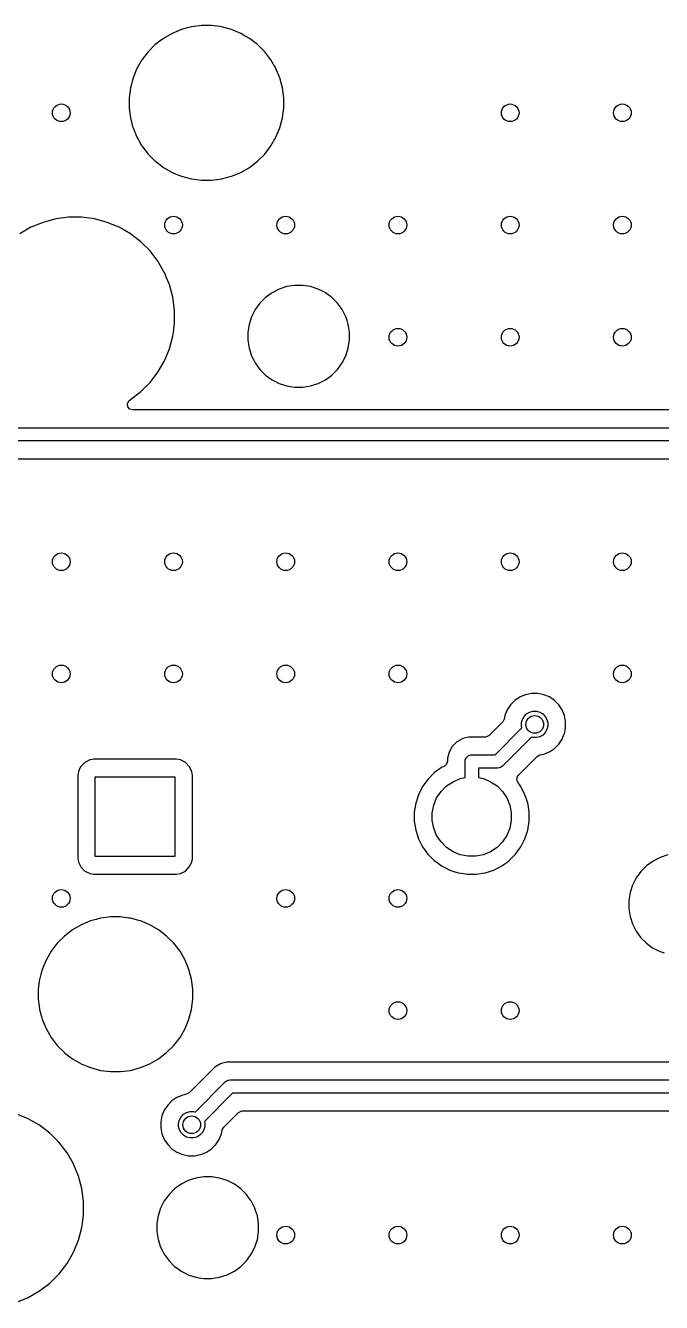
# Model space of a CAD drawing. Extents: x 2.6 to 14.2, y -9.4 to -3.8.
# Drawn here: x 4.551 to 5.118, y -6.991 to -5.853 of the extents above; entities that cross this region are included whole.
import ezdxf

# ---------------------------------------------------------------- set-up
doc = ezdxf.new("R2010")
doc.units = 0
doc.header["$MEASUREMENT"] = 0
doc.layers.add('BLACK', color=7, linetype='CONTINUOUS')

msp = doc.modelspace()

# ---------------------------------------------------------------- linework, layer by layer
at = {"layer": 'BLACK', "linetype": 'CONTINUOUS'}
for p, q in [((4.6904, -5.8562), (4.682, -5.8597)), ((4.6954, -5.8549), (4.6904, -5.8562)), ((4.6991, -5.8539), (4.6954, -5.8549)), ((4.6995, -5.8539), (4.6991, -5.8539)), ((4.708, -5.8527), (4.6995, -5.8539)), ((4.7171, -5.8527), (4.708, -5.8527)), ((4.708, -5.8527), (4.708, -5.8527)), ((4.7245, -5.8537), (4.7171, -5.8527)), ((4.7171, -5.8527), (4.7171, -5.8527)), ((4.726, -5.8539), (4.7245, -5.8537)), ((4.7337, -5.856), (4.726, -5.8539)), ((4.7348, -5.8562), (4.7337, -5.856)), ((4.7364, -5.8569), (4.7348, -5.8562)), ((4.7431, -5.8597), (4.7364, -5.8569)), ((4.667, -5.8697), (4.6606, -5.8761)), ((4.6742, -5.8642), (4.667, -5.8697)), ((4.682, -5.8597), (4.6742, -5.8642)), ((4.682, -5.8597), (4.682, -5.8597)), ((4.7457, -5.8612), (4.7431, -5.8597)), ((4.7431, -5.8597), (4.7431, -5.8597)), ((4.7509, -5.8642), (4.7457, -5.8612)), ((4.7581, -5.8697), (4.7509, -5.8642)), ((4.7645, -5.8761), (4.7581, -5.8697)), ((4.7581, -5.8697), (4.7581, -5.8697)), ((4.6606, -5.8761), (4.6551, -5.8833)), ((4.77, -5.8833), (4.7645, -5.8761)), ((4.7645, -5.8761), (4.7645, -5.8761)), ((4.6506, -5.8911), (4.6472, -5.8994)), ((4.6551, -5.8833), (4.6506, -5.8911)), ((4.6506, -5.8911), (4.6506, -5.8911)), ((4.7745, -5.8911), (4.77, -5.8833)), ((4.77, -5.8833), (4.77, -5.8833)), ((4.77, -5.8833), (4.77, -5.8833)), ((4.7751, -5.8926), (4.7745, -5.8911)), ((4.7745, -5.8911), (4.7745, -5.8911)), ((4.7745, -5.8911), (4.7745, -5.8911)), ((4.778, -5.8994), (4.7751, -5.8926)), ((4.6464, -5.9025), (4.6454, -5.9062)), ((4.6472, -5.8994), (4.6464, -5.9025)), ((4.7803, -5.9082), (4.778, -5.8994)), ((4.6448, -5.9082), (4.6436, -5.9171)), ((4.6454, -5.9062), (4.6448, -5.9082)), ((4.6448, -5.9082), (4.6448, -5.9082)), ((4.7815, -5.9171), (4.7803, -5.9082)), ((4.6436, -5.9171), (4.6436, -5.9262)), ((4.6436, -5.9262), (4.6443, -5.931)), ((4.7803, -5.9351), (4.7815, -5.9262)), ((4.7815, -5.9262), (4.7815, -5.9171)), ((4.6443, -5.931), (4.6448, -5.9351)), ((4.6448, -5.9351), (4.6468, -5.9426)), ((4.778, -5.9439), (4.7803, -5.9351)), ((4.6468, -5.9426), (4.6472, -5.9439)), ((4.6472, -5.9439), (4.6506, -5.9522)), ((4.7745, -5.9522), (4.778, -5.9439)), ((4.6506, -5.9522), (4.6506, -5.9522)), ((4.6506, -5.9522), (4.6516, -5.9539)), ((4.6516, -5.9539), (4.6548, -5.9595)), ((4.6548, -5.9595), (4.6551, -5.96)), ((4.6551, -5.96), (4.6606, -5.9672)), ((4.7645, -5.9672), (4.77, -5.96)), ((4.77, -5.96), (4.7745, -5.9522)), ((4.6606, -5.9672), (4.6606, -5.9672)), ((4.6606, -5.9672), (4.667, -5.9736)), ((4.7581, -5.9736), (4.7645, -5.9672)), ((4.7645, -5.9672), (4.7645, -5.9672)), ((4.7645, -5.9672), (4.7645, -5.9672)), ((4.667, -5.9736), (4.667, -5.9736)), ((4.667, -5.9736), (4.667, -5.9736)), ((4.667, -5.9736), (4.6672, -5.9737)), ((4.6672, -5.9737), (4.6742, -5.9791)), ((4.6742, -5.9791), (4.6742, -5.9791)), ((4.6742, -5.9791), (4.6742, -5.9791)), ((4.6742, -5.9791), (4.682, -5.9836)), ((4.682, -5.9836), (4.682, -5.9836)), ((4.682, -5.9836), (4.682, -5.9836)), ((4.682, -5.9836), (4.6856, -5.9851)), ((4.7348, -5.987), (4.7431, -5.9836)), ((4.7431, -5.9836), (4.7509, -5.9791)), ((4.7509, -5.9791), (4.7581, -5.9736)), ((4.7581, -5.9736), (4.7581, -5.9736)), ((4.7581, -5.9736), (4.7581, -5.9736)), ((4.6856, -5.9851), (4.6904, -5.987)), ((4.6904, -5.987), (4.6991, -5.9894)), ((4.6991, -5.9894), (4.708, -5.9906)), ((4.708, -5.9906), (4.708, -5.9906)), ((4.708, -5.9906), (4.7171, -5.9906)), ((4.7171, -5.9906), (4.726, -5.9894)), ((4.7171, -5.9906), (4.7171, -5.9906)), ((4.726, -5.9894), (4.7348, -5.987)), ((4.567, -6.0281), (4.5562, -6.0325)), ((4.5713, -6.0269), (4.567, -6.0281)), ((4.567, -6.0281), (4.567, -6.0281)), ((4.5782, -6.0251), (4.5713, -6.0269)), ((4.5787, -6.025), (4.5782, -6.0251)), ((4.5897, -6.0236), (4.5787, -6.025)), ((4.6013, -6.0236), (4.5897, -6.0236)), ((4.5897, -6.0236), (4.5897, -6.0236)), ((4.6106, -6.0248), (4.6013, -6.0236)), ((4.6013, -6.0236), (4.6013, -6.0236)), ((4.6128, -6.0251), (4.6106, -6.0248)), ((4.6241, -6.0281), (4.6128, -6.0251)), ((4.6348, -6.0325), (4.6241, -6.0281)), ((4.6241, -6.0281), (4.6241, -6.0281)), ((4.6241, -6.0281), (4.6241, -6.0281)), ((4.5562, -6.0325), (4.5462, -6.0383)), ((4.5562, -6.0325), (4.5562, -6.0325)), ((4.6448, -6.0383), (4.6348, -6.0325)), ((4.6348, -6.0325), (4.6348, -6.0325)), ((4.6541, -6.0454), (4.6448, -6.0383)), ((4.6623, -6.0536), (4.6541, -6.0454)), ((4.6541, -6.0454), (4.6541, -6.0454)), ((4.6693, -6.0628), (4.6623, -6.0536)), ((4.6623, -6.0536), (4.6623, -6.0536)), ((4.6744, -6.0716), (4.6693, -6.0628)), ((4.6752, -6.0729), (4.6744, -6.0716)), ((4.6773, -6.0781), (4.6752, -6.0729)), ((4.679, -6.0822), (4.6773, -6.0781)), ((4.6796, -6.0836), (4.679, -6.0822)), ((4.6826, -6.0949), (4.6796, -6.0836)), ((4.7841, -6.0854), (4.7774, -6.0876)), ((4.7912, -6.0843), (4.7841, -6.0854)), ((4.7983, -6.0843), (4.7912, -6.0843)), ((4.7912, -6.0843), (4.7912, -6.0843)), ((4.8054, -6.0854), (4.7983, -6.0843)), ((4.7983, -6.0843), (4.7983, -6.0843)), ((4.8121, -6.0876), (4.8054, -6.0854)), ((4.6841, -6.1064), (4.6826, -6.0949)), ((4.7652, -6.0951), (4.7602, -6.1001)), ((4.771, -6.0909), (4.7652, -6.0951)), ((4.7652, -6.0951), (4.7652, -6.0951)), ((4.7774, -6.0876), (4.771, -6.0909)), ((4.7774, -6.0876), (4.7774, -6.0876)), ((4.8165, -6.0898), (4.8121, -6.0876)), ((4.8121, -6.0876), (4.8121, -6.0876)), ((4.8185, -6.0909), (4.8165, -6.0898)), ((4.8243, -6.0951), (4.8185, -6.0909)), ((4.8185, -6.0909), (4.8185, -6.0909)), ((4.8185, -6.0909), (4.8185, -6.0909)), ((4.8293, -6.1001), (4.8243, -6.0951)), ((4.8243, -6.0951), (4.8243, -6.0951)), ((4.6841, -6.118), (4.6841, -6.1064)), ((4.756, -6.1059), (4.7528, -6.1122)), ((4.7602, -6.1001), (4.756, -6.1059)), ((4.7602, -6.1001), (4.7602, -6.1001)), ((4.8319, -6.1037), (4.8293, -6.1001)), ((4.8293, -6.1001), (4.8293, -6.1001)), ((4.8335, -6.1059), (4.8319, -6.1037)), ((4.8355, -6.1098), (4.8335, -6.1059)), ((4.8367, -6.1122), (4.8355, -6.1098)), ((4.6831, -6.126), (4.6841, -6.118)), ((4.7506, -6.119), (4.7495, -6.126)), ((4.7528, -6.1122), (4.7506, -6.119)), ((4.7528, -6.1122), (4.7528, -6.1122)), ((4.8378, -6.1155), (4.8367, -6.1122)), ((4.8367, -6.1122), (4.8367, -6.1122)), ((4.8389, -6.119), (4.8378, -6.1155)), ((4.8392, -6.1205), (4.8389, -6.119)), ((4.84, -6.126), (4.8392, -6.1205)), ((4.6796, -6.1407), (4.6826, -6.1295)), ((4.6826, -6.1295), (4.6831, -6.126)), ((4.7495, -6.126), (4.7495, -6.1332)), ((4.84, -6.1332), (4.84, -6.126)), ((4.6752, -6.1514), (4.6796, -6.1407)), ((4.7495, -6.1332), (4.7506, -6.1402)), ((4.7506, -6.1402), (4.7528, -6.147)), ((4.8367, -6.147), (4.8389, -6.1402)), ((4.8389, -6.1402), (4.8398, -6.1346)), ((4.8398, -6.1346), (4.84, -6.1332)), ((4.6693, -6.1615), (4.6752, -6.1514)), ((4.7528, -6.147), (4.7528, -6.147)), ((4.7528, -6.147), (4.7548, -6.151)), ((4.7548, -6.151), (4.7557, -6.1527)), ((4.7557, -6.1527), (4.756, -6.1533)), ((4.756, -6.1533), (4.7602, -6.1591)), ((4.8293, -6.1591), (4.8335, -6.1533)), ((4.8335, -6.1533), (4.8367, -6.147)), ((4.6623, -6.1707), (4.6693, -6.1615)), ((4.7602, -6.1591), (4.7602, -6.1591)), ((4.7602, -6.1591), (4.7652, -6.1642)), ((4.7652, -6.1642), (4.7652, -6.1642)), ((4.7652, -6.1642), (4.7703, -6.1678)), ((4.8185, -6.1683), (4.8243, -6.1642)), ((4.8243, -6.1642), (4.8293, -6.1591)), ((4.6541, -6.1789), (4.6623, -6.1707)), ((4.7703, -6.1678), (4.771, -6.1683)), ((4.771, -6.1683), (4.7735, -6.1696)), ((4.7735, -6.1696), (4.7774, -6.1716)), ((4.7774, -6.1716), (4.7774, -6.1716)), ((4.7774, -6.1716), (4.7782, -6.1719)), ((4.7782, -6.1719), (4.7841, -6.1738)), ((4.7841, -6.1738), (4.7873, -6.1743)), ((4.7873, -6.1743), (4.7912, -6.1749)), ((4.7912, -6.1749), (4.7912, -6.1749)), ((4.7912, -6.1749), (4.7983, -6.1749)), ((4.7983, -6.1749), (4.8019, -6.1743)), ((4.8019, -6.1743), (4.8054, -6.1738)), ((4.8054, -6.1738), (4.8121, -6.1716)), ((4.8121, -6.1716), (4.8185, -6.1683)), ((4.6421, -6.1897), (4.6433, -6.1872)), ((4.6433, -6.1872), (4.6445, -6.1862)), ((4.6445, -6.1862), (4.6448, -6.186)), ((4.6448, -6.186), (4.6541, -6.1789)), ((4.6425, -6.1925), (4.6421, -6.1897)), ((4.6443, -6.1945), (4.6425, -6.1925)), ((4.6469, -6.1953), (4.6443, -6.1945)), ((5.5044, -6.1953), (4.6469, -6.1953)), ((4.0882, -6.2111), (5.513, -6.2111)), ((5.5154, -6.2229), (4.0907, -6.2229)), ((4.0992, -6.2387), (5.5183, -6.2387)), ((4.992, -6.451), (4.9875, -6.4541)), ((4.997, -6.449), (4.992, -6.451)), ((4.992, -6.451), (4.992, -6.451)), ((5.0023, -6.4479), (4.997, -6.449)), ((4.997, -6.449), (4.997, -6.449)), ((5.0078, -6.4479), (5.0023, -6.4479)), ((5.0023, -6.4479), (5.0023, -6.4479)), ((5.0131, -6.449), (5.0078, -6.4479)), ((5.0078, -6.4479), (5.0078, -6.4479)), ((5.0181, -6.451), (5.0131, -6.449)), ((5.0131, -6.449), (5.0131, -6.449)), ((5.0226, -6.4541), (5.0181, -6.451)), ((5.0181, -6.451), (5.0181, -6.451)), ((4.9806, -6.4624), (4.9785, -6.4674)), ((4.9836, -6.4579), (4.9806, -6.4624)), ((4.9806, -6.4624), (4.9806, -6.4624)), ((4.9875, -6.4541), (4.9836, -6.4579)), ((4.9836, -6.4579), (4.9836, -6.4579)), ((4.9875, -6.4541), (4.9875, -6.4541)), ((5.0265, -6.4579), (5.0226, -6.4541)), ((5.0226, -6.4541), (5.0226, -6.4541)), ((5.0295, -6.4624), (5.0265, -6.4579)), ((5.0265, -6.4579), (5.0265, -6.4579)), ((5.031, -6.4659), (5.0295, -6.4624)), ((5.0295, -6.4624), (5.0295, -6.4624)), ((4.9765, -6.4734), (4.9646, -6.4853)), ((4.9766, -6.4733), (4.9765, -6.4734)), ((4.9779, -6.4709), (4.9766, -6.4733)), ((4.9785, -6.4674), (4.9779, -6.4709)), ((4.9785, -6.4674), (4.9785, -6.4674)), ((4.9934, -6.4739), (4.9942, -6.471)), ((4.9934, -6.477), (4.9934, -6.4739)), ((4.9942, -6.471), (4.9957, -6.4683)), ((4.9957, -6.4683), (4.9979, -6.4661)), ((4.9979, -6.4661), (5.0005, -6.4646)), ((5.0005, -6.4646), (5.0035, -6.4638)), ((5.0035, -6.4638), (5.0066, -6.4638)), ((5.0066, -6.4638), (5.0096, -6.4646)), ((5.0096, -6.4646), (5.0123, -6.4661)), ((5.0123, -6.4661), (5.0144, -6.4683)), ((5.0144, -6.4683), (5.016, -6.471)), ((5.016, -6.471), (5.0168, -6.4739)), ((5.0168, -6.4739), (5.0168, -6.477)), ((5.0316, -6.4674), (5.031, -6.4659)), ((5.0326, -6.4728), (5.0316, -6.4674)), ((5.0316, -6.4674), (5.0316, -6.4674)), ((5.0316, -6.4674), (5.0316, -6.4674)), ((5.0326, -6.4782), (5.0326, -6.4728)), ((4.9646, -6.4853), (4.9622, -6.4866)), ((4.9697, -6.5025), (4.9937, -6.4785)), ((4.9937, -6.4785), (4.9934, -6.477)), ((5.0123, -6.4849), (5.0096, -6.4864)), ((5.0144, -6.4827), (5.0123, -6.4849)), ((5.016, -6.48), (5.0144, -6.4827)), ((5.0168, -6.477), (5.016, -6.48)), ((5.0296, -6.4883), (5.0308, -6.4854)), ((5.0308, -6.4854), (5.0316, -6.4835)), ((5.0316, -6.4835), (5.0321, -6.4811)), ((5.0321, -6.4811), (5.0326, -6.4782)), ((4.9316, -6.4951), (4.9288, -6.5001)), ((4.9357, -6.4911), (4.9316, -6.4951)), ((4.9316, -6.4951), (4.9316, -6.4951)), ((4.9406, -6.4882), (4.9357, -6.4911)), ((4.9357, -6.4911), (4.9357, -6.4911)), ((4.9411, -6.4881), (4.9406, -6.4882)), ((4.9461, -6.4868), (4.9411, -6.4881)), ((4.9518, -6.4868), (4.9461, -6.4868)), ((4.9611, -6.4868), (4.9518, -6.4868)), ((4.9622, -6.4866), (4.9611, -6.4868)), ((5.0021, -6.4868), (4.9763, -6.5126)), ((5.0035, -6.4872), (5.0021, -6.4868)), ((5.0066, -6.4872), (5.0035, -6.4872)), ((5.0096, -6.4864), (5.0066, -6.4872)), ((5.0226, -6.4969), (5.0265, -6.4931)), ((5.0265, -6.4931), (5.0295, -6.4885)), ((5.0295, -6.4885), (5.0296, -6.4883)), ((4.6086, -6.5071), (4.6042, -6.5094)), ((4.6091, -6.507), (4.6086, -6.5071)), ((4.6123, -6.5065), (4.6091, -6.507)), ((4.6857, -6.5065), (4.6123, -6.5065)), ((4.6893, -6.5071), (4.6857, -6.5065)), ((4.6899, -6.5074), (4.6893, -6.5071)), ((4.6938, -6.5094), (4.6899, -6.5074)), ((4.9288, -6.5001), (4.9273, -6.5056)), ((4.9273, -6.5056), (4.9273, -6.5056)), ((4.9273, -6.5056), (4.9273, -6.5083)), ((4.9288, -6.5001), (4.9288, -6.5001)), ((4.9431, -6.5084), (4.9432, -6.5073)), ((4.9432, -6.5073), (4.9441, -6.5051)), ((4.9441, -6.5051), (4.9457, -6.5035)), ((4.9457, -6.5035), (4.9478, -6.5026)), ((4.9478, -6.5026), (4.949, -6.5025)), ((4.949, -6.5025), (4.9697, -6.5025)), ((4.9905, -6.5207), (5.0072, -6.504)), ((5.0072, -6.504), (5.0096, -6.5027)), ((5.0096, -6.5027), (5.0097, -6.5027)), ((5.0097, -6.5027), (5.0131, -6.502)), ((5.0131, -6.502), (5.0174, -6.5002)), ((5.0174, -6.5002), (5.0181, -6.4999)), ((5.0181, -6.4999), (5.0226, -6.4969)), ((5.0181, -6.4999), (5.0181, -6.4999)), ((5.0181, -6.4999), (5.0181, -6.4999)), ((4.5984, -6.5173), (4.5978, -6.521)), ((4.6001, -6.5139), (4.5984, -6.5173)), ((4.6006, -6.5129), (4.6001, -6.5139)), ((4.6042, -6.5094), (4.6006, -6.5129)), ((4.6006, -6.5129), (4.6006, -6.5129)), ((4.6006, -6.5129), (4.6006, -6.5129)), ((4.6042, -6.5094), (4.6042, -6.5094)), ((4.6042, -6.5094), (4.6042, -6.5094)), ((4.6973, -6.5129), (4.6938, -6.5094)), ((4.6938, -6.5094), (4.6938, -6.5094)), ((4.6938, -6.5094), (4.6938, -6.5094)), ((4.6996, -6.5173), (4.6973, -6.5129)), ((4.6973, -6.5129), (4.6973, -6.5129)), ((4.6973, -6.5129), (4.6973, -6.5129)), ((4.7002, -6.521), (4.6996, -6.5173)), ((4.9156, -6.5187), (4.9099, -6.5244)), ((4.9221, -6.5139), (4.9156, -6.5187)), ((4.9246, -6.5126), (4.9221, -6.5139)), ((4.9265, -6.5109), (4.9246, -6.5126)), ((4.9273, -6.5083), (4.9265, -6.5109)), ((4.9431, -6.5229), (4.9431, -6.5084)), ((4.9721, -6.5143), (4.9549, -6.5143)), ((4.9549, -6.5143), (4.9549, -6.5229)), ((4.9733, -6.5142), (4.9721, -6.5143)), ((4.9743, -6.5138), (4.9733, -6.5142)), ((4.9754, -6.5133), (4.9743, -6.5138)), ((4.9763, -6.5126), (4.9754, -6.5133)), ((4.5978, -6.521), (4.5978, -6.5944)), ((4.6135, -6.5931), (4.6135, -6.5223)), ((4.6135, -6.5223), (4.6844, -6.5223)), ((4.6844, -6.5223), (4.6844, -6.5931)), ((4.7002, -6.5537), (4.7002, -6.521)), ((4.9052, -6.5309), (4.9015, -6.5381)), ((4.9099, -6.5244), (4.9052, -6.5309)), ((4.9216, -6.5352), (4.9265, -6.5303)), ((4.9265, -6.5303), (4.9323, -6.5265)), ((4.9323, -6.5265), (4.9387, -6.5238)), ((4.9387, -6.5238), (4.9431, -6.5229)), ((4.9549, -6.5229), (4.9593, -6.5238)), ((4.9593, -6.5238), (4.9657, -6.5265)), ((4.9657, -6.5265), (4.9715, -6.5303)), ((4.9715, -6.5303), (4.9764, -6.5352)), ((4.9891, -6.5244), (4.9897, -6.5218)), ((4.99, -6.527), (4.9891, -6.5244)), ((4.9897, -6.5218), (4.9905, -6.5207)), ((4.9928, -6.5309), (4.99, -6.527)), ((4.9964, -6.5381), (4.9928, -6.5309)), ((4.9015, -6.5381), (4.899, -6.5457)), ((4.9151, -6.5474), (4.9177, -6.541)), ((4.9177, -6.541), (4.9216, -6.5352)), ((4.9764, -6.5352), (4.9802, -6.541)), ((4.9802, -6.541), (4.9829, -6.5474)), ((4.9974, -6.5411), (4.9964, -6.5381)), ((4.9964, -6.5381), (4.9964, -6.5381)), ((4.9964, -6.5381), (4.9964, -6.5381)), ((4.9989, -6.5457), (4.9974, -6.5411)), ((4.7002, -6.5944), (4.7002, -6.5537)), ((4.899, -6.5457), (4.8978, -6.5537)), ((4.8978, -6.5537), (4.8978, -6.5617)), ((4.9137, -6.5542), (4.9151, -6.5474)), ((4.9829, -6.5474), (4.9842, -6.5542)), ((4.9991, -6.5468), (4.9989, -6.5457)), ((5.0002, -6.5537), (4.9991, -6.5468)), ((5.0002, -6.5617), (5.0002, -6.5537)), ((4.8978, -6.5617), (4.899, -6.5697)), ((4.9137, -6.5612), (4.9137, -6.5542)), ((4.9151, -6.568), (4.9137, -6.5612)), ((4.9842, -6.5612), (4.9829, -6.568)), ((4.9842, -6.5542), (4.9842, -6.5612)), ((4.9989, -6.5697), (5.0002, -6.5617)), ((4.899, -6.5697), (4.9015, -6.5774)), ((4.9177, -6.5744), (4.9151, -6.568)), ((4.9216, -6.5802), (4.9177, -6.5744)), ((4.9802, -6.5744), (4.9764, -6.5802)), ((4.9829, -6.568), (4.9802, -6.5744)), ((4.9964, -6.5774), (4.9989, -6.5697)), ((4.9015, -6.5774), (4.9037, -6.5817)), ((4.9037, -6.5817), (4.9052, -6.5845)), ((4.9052, -6.5845), (4.9052, -6.5845)), ((4.9052, -6.5845), (4.9099, -6.5911)), ((4.9265, -6.5851), (4.9216, -6.5802)), ((4.9323, -6.589), (4.9265, -6.5851)), ((4.9715, -6.5851), (4.9657, -6.589)), ((4.9764, -6.5802), (4.9715, -6.5851)), ((4.988, -6.5911), (4.991, -6.587)), ((4.991, -6.587), (4.9928, -6.5845)), ((4.9928, -6.5845), (4.9964, -6.5774)), ((4.5978, -6.5944), (4.5981, -6.5961)), ((4.5981, -6.5961), (4.5984, -6.5981)), ((4.5984, -6.5981), (4.6006, -6.6025)), ((4.6844, -6.5931), (4.6135, -6.5931)), ((4.6973, -6.6025), (4.6996, -6.5981)), ((4.6996, -6.5981), (4.7, -6.5954)), ((4.6996, -6.5981), (4.6996, -6.5981)), ((4.6996, -6.5981), (4.6996, -6.5981)), ((4.7, -6.5954), (4.7002, -6.5944)), ((4.9099, -6.5911), (4.9156, -6.5968)), ((4.9156, -6.5968), (4.9194, -6.5995)), ((4.9387, -6.5916), (4.9323, -6.589)), ((4.9455, -6.593), (4.9387, -6.5916)), ((4.9525, -6.593), (4.9455, -6.593)), ((4.9593, -6.5916), (4.9525, -6.593)), ((4.9657, -6.589), (4.9593, -6.5916)), ((4.9758, -6.6015), (4.9801, -6.5984)), ((4.9801, -6.5984), (4.9823, -6.5968)), ((4.9823, -6.5968), (4.988, -6.5911)), ((4.9823, -6.5968), (4.9823, -6.5968)), ((4.9823, -6.5968), (4.9823, -6.5968)), ((4.988, -6.5911), (4.988, -6.5911)), ((4.988, -6.5911), (4.988, -6.5911)), ((5.1105, -6.5972), (5.1047, -6.6014)), ((5.1169, -6.594), (5.1105, -6.5972)), ((5.1236, -6.5918), (5.1169, -6.594)), ((5.1169, -6.594), (5.1169, -6.594)), ((4.6006, -6.6025), (4.6006, -6.6025)), ((4.6006, -6.6025), (4.6006, -6.6025)), ((4.6006, -6.6025), (4.6042, -6.6061)), ((4.6042, -6.6061), (4.6042, -6.6061)), ((4.6042, -6.6061), (4.6042, -6.6061)), ((4.6042, -6.6061), (4.6082, -6.6081)), ((4.6082, -6.6081), (4.6086, -6.6083)), ((4.6086, -6.6083), (4.6123, -6.6089)), ((4.6123, -6.6089), (4.6123, -6.6089)), ((4.6123, -6.6089), (4.6857, -6.6089)), ((4.6857, -6.6089), (4.6893, -6.6083)), ((4.6893, -6.6083), (4.6938, -6.6061)), ((4.6938, -6.6061), (4.6973, -6.6025)), ((4.9194, -6.5995), (4.9221, -6.6015)), ((4.9221, -6.6015), (4.9255, -6.6032)), ((4.9255, -6.6032), (4.9293, -6.6052)), ((4.9293, -6.6052), (4.9293, -6.6052)), ((4.9293, -6.6052), (4.9293, -6.6052)), ((4.9293, -6.6052), (4.9321, -6.6061)), ((4.9321, -6.6061), (4.937, -6.6076)), ((4.937, -6.6076), (4.9398, -6.6081)), ((4.9398, -6.6081), (4.945, -6.6089)), ((4.945, -6.6089), (4.945, -6.6089)), ((4.945, -6.6089), (4.953, -6.6089)), ((4.953, -6.6089), (4.961, -6.6076)), ((4.953, -6.6089), (4.953, -6.6089)), ((4.961, -6.6076), (4.9686, -6.6052)), ((4.9686, -6.6052), (4.9758, -6.6015)), ((5.0997, -6.6064), (5.0955, -6.6122)), ((5.1047, -6.6014), (5.0997, -6.6064)), ((5.0997, -6.6064), (5.0997, -6.6064)), ((5.1047, -6.6014), (5.1047, -6.6014)), ((5.0923, -6.6186), (5.0901, -6.6253)), ((5.0955, -6.6122), (5.0923, -6.6186)), ((5.0923, -6.6186), (5.0923, -6.6186)), ((5.0901, -6.6253), (5.089, -6.6324)), ((5.089, -6.6324), (5.089, -6.6395)), ((5.089, -6.6395), (5.0901, -6.6466)), ((4.601, -6.654), (4.5932, -6.6585)), ((4.6093, -6.6505), (4.601, -6.654)), ((4.601, -6.654), (4.601, -6.654)), ((4.6144, -6.6492), (4.6093, -6.6505)), ((4.6181, -6.6482), (4.6144, -6.6492)), ((4.6185, -6.6481), (4.6181, -6.6482)), ((4.627, -6.647), (4.6185, -6.6481)), ((4.636, -6.647), (4.627, -6.647)), ((4.627, -6.647), (4.627, -6.647)), ((4.6435, -6.648), (4.636, -6.647)), ((4.636, -6.647), (4.636, -6.647)), ((4.645, -6.6482), (4.6435, -6.648)), ((4.6524, -6.6502), (4.645, -6.6482)), ((4.6537, -6.6505), (4.6524, -6.6502)), ((4.6621, -6.654), (4.6537, -6.6505)), ((4.6699, -6.6585), (4.6621, -6.654)), ((4.6621, -6.654), (4.6621, -6.654)), ((5.0901, -6.6466), (5.0923, -6.6533)), ((5.0923, -6.6533), (5.0923, -6.6533)), ((5.0923, -6.6533), (5.0955, -6.6597)), ((4.586, -6.664), (4.5796, -6.6704)), ((4.5932, -6.6585), (4.586, -6.664)), ((4.6771, -6.664), (4.6699, -6.6585)), ((4.6835, -6.6704), (4.6771, -6.664)), ((4.6771, -6.664), (4.6771, -6.664)), ((5.0955, -6.6597), (5.0997, -6.6655)), ((5.0997, -6.6655), (5.0997, -6.6655)), ((5.0997, -6.6655), (5.1047, -6.6705)), ((4.5741, -6.6776), (4.5696, -6.6854)), ((4.5796, -6.6704), (4.5741, -6.6776)), ((4.6835, -6.6705), (4.6835, -6.6704)), ((4.6835, -6.6704), (4.6835, -6.6704)), ((4.6835, -6.6704), (4.6835, -6.6704)), ((4.689, -6.6776), (4.6835, -6.6705)), ((4.6935, -6.6854), (4.689, -6.6776)), ((4.689, -6.6776), (4.689, -6.6776)), ((4.689, -6.6776), (4.689, -6.6776)), ((5.1047, -6.6705), (5.1047, -6.6705)), ((5.1047, -6.6705), (5.1089, -6.6735)), ((5.1089, -6.6735), (5.1105, -6.6747)), ((5.1105, -6.6747), (5.1142, -6.6765)), ((5.1142, -6.6765), (5.1169, -6.6779)), ((5.1169, -6.6779), (5.1169, -6.6779)), ((5.1169, -6.6779), (5.1203, -6.679)), ((4.5696, -6.6854), (4.5661, -6.6937)), ((4.5696, -6.6854), (4.5696, -6.6854)), ((4.6946, -6.688), (4.6935, -6.6854)), ((4.6935, -6.6854), (4.6935, -6.6854)), ((4.6935, -6.6854), (4.6935, -6.6854)), ((4.6969, -6.6937), (4.6946, -6.688)), ((4.5649, -6.6982), (4.564, -6.7018)), ((4.5661, -6.6937), (4.5649, -6.6982)), ((4.6993, -6.7025), (4.6969, -6.6937)), ((4.5638, -6.7025), (4.5626, -6.7114)), ((4.5626, -6.7114), (4.5626, -6.7204)), ((4.564, -6.7018), (4.5638, -6.7025)), ((4.5638, -6.7025), (4.5638, -6.7025)), ((4.7004, -6.7114), (4.6993, -6.7025)), ((4.7004, -6.7204), (4.7004, -6.7114)), ((4.5626, -6.7204), (4.5634, -6.7263)), ((4.6993, -6.7294), (4.7004, -6.7204)), ((4.5634, -6.7263), (4.5638, -6.7294)), ((4.5638, -6.7294), (4.5658, -6.7369)), ((4.6969, -6.7381), (4.6993, -6.7294)), ((4.5658, -6.7369), (4.5661, -6.7381)), ((4.5661, -6.7381), (4.5696, -6.7465)), ((4.5696, -6.7465), (4.5696, -6.7465)), ((4.5696, -6.7465), (4.5741, -6.7543)), ((4.689, -6.7543), (4.6935, -6.7465)), ((4.6935, -6.7465), (4.6969, -6.7381)), ((4.5741, -6.7543), (4.5796, -6.7615)), ((4.6835, -6.7615), (4.689, -6.7543)), ((4.5796, -6.7615), (4.5796, -6.7615)), ((4.5796, -6.7615), (4.586, -6.7679)), ((4.586, -6.7679), (4.586, -6.7679)), ((4.586, -6.7679), (4.586, -6.7679)), ((4.586, -6.7679), (4.5862, -6.768)), ((4.5862, -6.768), (4.5932, -6.7734)), ((4.6699, -6.7734), (4.6771, -6.7679)), ((4.6771, -6.7679), (4.6835, -6.7615)), ((4.6771, -6.7679), (4.6771, -6.7679)), ((4.6771, -6.7679), (4.6771, -6.7679)), ((4.6835, -6.7615), (4.6835, -6.7615)), ((4.6835, -6.7615), (4.6835, -6.7615)), ((4.5932, -6.7734), (4.5932, -6.7734)), ((4.5932, -6.7734), (4.5932, -6.7734)), ((4.5932, -6.7734), (4.601, -6.7779)), ((4.601, -6.7779), (4.601, -6.7779)), ((4.601, -6.7779), (4.601, -6.7779)), ((4.601, -6.7779), (4.6029, -6.7787)), ((4.6029, -6.7787), (4.6093, -6.7813)), ((4.6537, -6.7813), (4.6621, -6.7779)), ((4.6621, -6.7779), (4.6699, -6.7734)), ((4.7201, -6.7808), (4.6973, -6.8037)), ((4.7251, -6.778), (4.7201, -6.7808)), ((4.7201, -6.7808), (4.7201, -6.7808)), ((4.726, -6.7777), (4.7251, -6.778)), ((4.7251, -6.778), (4.7251, -6.778)), ((4.7306, -6.7765), (4.726, -6.7777)), ((4.726, -6.7777), (4.726, -6.7777)), ((5.5601, -6.7765), (4.7306, -6.7765)), ((4.6093, -6.7813), (4.6181, -6.7837)), ((4.6181, -6.7837), (4.627, -6.7848)), ((4.627, -6.7848), (4.627, -6.7848)), ((4.627, -6.7848), (4.636, -6.7848)), ((4.636, -6.7848), (4.645, -6.7837)), ((4.636, -6.7848), (4.636, -6.7848)), ((4.645, -6.7837), (4.6537, -6.7813)), ((4.7302, -6.7933), (4.732, -6.7925)), ((4.732, -6.7925), (4.7323, -6.7924)), ((4.7323, -6.7924), (4.7334, -6.7923)), ((4.7334, -6.7923), (5.5686, -6.7923)), ((4.6973, -6.8037), (4.6949, -6.805)), ((4.7024, -6.8209), (4.7293, -6.794)), ((4.7293, -6.794), (4.7302, -6.7933)), ((4.678, -6.8146), (4.675, -6.8192)), ((4.6818, -6.8108), (4.678, -6.8146)), ((4.678, -6.8146), (4.678, -6.8146)), ((4.6863, -6.8078), (4.6818, -6.8108)), ((4.6818, -6.8108), (4.6818, -6.8108)), ((4.6914, -6.8057), (4.6863, -6.8078)), ((4.6863, -6.8078), (4.6863, -6.8078)), ((4.6948, -6.805), (4.6914, -6.8057)), ((4.6914, -6.8057), (4.6914, -6.8057)), ((4.6949, -6.805), (4.6948, -6.805)), ((4.7359, -6.8041), (4.7107, -6.8292)), ((5.5711, -6.8041), (4.7359, -6.8041)), ((4.5537, -6.8268), (4.543, -6.8224)), ((4.6729, -6.8242), (4.6718, -6.8295)), ((4.675, -6.8192), (4.6729, -6.8242)), ((4.6729, -6.8242), (4.6729, -6.8242)), ((4.675, -6.8192), (4.675, -6.8192)), ((4.6885, -6.8277), (4.69, -6.825)), ((4.69, -6.825), (4.6922, -6.8228)), ((4.6922, -6.8228), (4.6949, -6.8213)), ((4.6949, -6.8213), (4.6979, -6.8205)), ((4.6979, -6.8205), (4.701, -6.8205)), ((4.701, -6.8205), (4.7024, -6.8209)), ((4.7279, -6.8343), (4.741, -6.8213)), ((4.741, -6.8213), (4.7434, -6.82)), ((4.7434, -6.82), (4.7444, -6.8199)), ((4.7444, -6.8199), (5.2591, -6.8199)), ((4.5638, -6.8326), (4.5537, -6.8268)), ((4.5537, -6.8268), (4.5537, -6.8268)), ((4.573, -6.8397), (4.5638, -6.8326)), ((4.6718, -6.8295), (4.6718, -6.8295)), ((4.6718, -6.8295), (4.6718, -6.8349)), ((4.6718, -6.8349), (4.6718, -6.8349)), ((4.6718, -6.8349), (4.6718, -6.8349)), ((4.6718, -6.8349), (4.6729, -6.8403)), ((4.6877, -6.8307), (4.6885, -6.8277)), ((4.6877, -6.8338), (4.6877, -6.8307)), ((4.6885, -6.8367), (4.6877, -6.8338)), ((4.69, -6.8394), (4.6885, -6.8367)), ((4.7103, -6.8367), (4.7088, -6.8394)), ((4.7111, -6.8338), (4.7103, -6.8367)), ((4.7107, -6.8292), (4.7111, -6.8307)), ((4.7111, -6.8307), (4.7111, -6.8338)), ((4.7259, -6.8403), (4.7266, -6.8368)), ((4.7266, -6.8368), (4.7279, -6.8344)), ((4.7279, -6.8344), (4.7279, -6.8343)), ((4.5812, -6.8479), (4.573, -6.8397)), ((4.573, -6.8397), (4.573, -6.8397)), ((4.5883, -6.8571), (4.5812, -6.8479)), ((4.5812, -6.8479), (4.5812, -6.8479)), ((4.6729, -6.8403), (4.6729, -6.8403)), ((4.6729, -6.8403), (4.675, -6.8453)), ((4.675, -6.8453), (4.675, -6.8453)), ((4.675, -6.8453), (4.678, -6.8498)), ((4.6922, -6.8416), (4.69, -6.8394)), ((4.6949, -6.8431), (4.6922, -6.8416)), ((4.6979, -6.8439), (4.6949, -6.8431)), ((4.701, -6.8439), (4.6979, -6.8439)), ((4.7039, -6.8431), (4.701, -6.8439)), ((4.7066, -6.8416), (4.7039, -6.8431)), ((4.7088, -6.8394), (4.7066, -6.8416)), ((4.7208, -6.8498), (4.7238, -6.8453)), ((4.7238, -6.8453), (4.7259, -6.8403)), ((4.594, -6.8669), (4.5883, -6.8571)), ((4.678, -6.8498), (4.678, -6.8498)), ((4.678, -6.8498), (4.6818, -6.8536)), ((4.6818, -6.8536), (4.6818, -6.8536)), ((4.6818, -6.8536), (4.6863, -6.8567)), ((4.6863, -6.8567), (4.6863, -6.8567)), ((4.6863, -6.8567), (4.6914, -6.8587)), ((4.6914, -6.8587), (4.6914, -6.8587)), ((4.6914, -6.8587), (4.6914, -6.8587)), ((4.6914, -6.8587), (4.6914, -6.8587)), ((4.6914, -6.8587), (4.6967, -6.8598)), ((4.6967, -6.8598), (4.6967, -6.8598)), ((4.6967, -6.8598), (4.7021, -6.8598)), ((4.7021, -6.8598), (4.7057, -6.8591)), ((4.7057, -6.8591), (4.7075, -6.8587)), ((4.7075, -6.8587), (4.7114, -6.8571)), ((4.7114, -6.8571), (4.7125, -6.8567)), ((4.7125, -6.8567), (4.717, -6.8536)), ((4.7125, -6.8567), (4.7125, -6.8567)), ((4.7125, -6.8567), (4.7125, -6.8567)), ((4.717, -6.8536), (4.7208, -6.8498)), ((4.5941, -6.8672), (4.594, -6.8669)), ((4.5971, -6.8745), (4.5941, -6.8672)), ((4.598, -6.8765), (4.5971, -6.8745)), ((4.5986, -6.8779), (4.598, -6.8765)), ((4.6016, -6.8891), (4.5986, -6.8779)), ((4.6963, -6.8819), (4.69, -6.8851)), ((4.7031, -6.8797), (4.6963, -6.8819)), ((4.6963, -6.8819), (4.6963, -6.8819)), ((4.7102, -6.8786), (4.7031, -6.8797)), ((4.7173, -6.8786), (4.7102, -6.8786)), ((4.7102, -6.8786), (4.7102, -6.8786)), ((4.7243, -6.8797), (4.7173, -6.8786)), ((4.7173, -6.8786), (4.7173, -6.8786)), ((4.7311, -6.8819), (4.7243, -6.8797)), ((4.7352, -6.884), (4.7311, -6.8819)), ((4.7311, -6.8819), (4.7311, -6.8819)), ((4.6031, -6.9006), (4.6016, -6.8891)), ((4.6792, -6.8944), (4.675, -6.9001)), ((4.6842, -6.8893), (4.6792, -6.8944)), ((4.6792, -6.8944), (4.6792, -6.8944)), ((4.69, -6.8851), (4.6842, -6.8893)), ((4.6842, -6.8893), (4.6842, -6.8893)), ((4.7375, -6.8851), (4.7352, -6.884)), ((4.7432, -6.8893), (4.7375, -6.8851)), ((4.7375, -6.8851), (4.7375, -6.8851)), ((4.7375, -6.8851), (4.7375, -6.8851)), ((4.7483, -6.8944), (4.7432, -6.8893)), ((4.7432, -6.8893), (4.7432, -6.8893)), ((4.7516, -6.899), (4.7483, -6.8944)), ((4.7483, -6.8944), (4.7483, -6.8944)), ((4.6031, -6.9123), (4.6031, -6.9006)), ((4.675, -6.9001), (4.6717, -6.9065)), ((4.7525, -6.9001), (4.7516, -6.899)), ((4.7545, -6.9041), (4.7525, -6.9001)), ((4.7557, -6.9065), (4.7545, -6.9041)), ((4.602, -6.9203), (4.6031, -6.9123)), ((4.6695, -6.9133), (4.6684, -6.9203)), ((4.6717, -6.9065), (4.6695, -6.9133)), ((4.6717, -6.9065), (4.6717, -6.9065)), ((4.7564, -6.9086), (4.7557, -6.9065)), ((4.7557, -6.9065), (4.7557, -6.9065)), ((4.7579, -6.9133), (4.7564, -6.9086)), ((4.7583, -6.9156), (4.7579, -6.9133)), ((4.759, -6.9203), (4.7583, -6.9156)), ((4.5986, -6.935), (4.6016, -6.9238)), ((4.6016, -6.9238), (4.602, -6.9203)), ((4.6684, -6.9203), (4.6684, -6.9274)), ((4.6684, -6.9274), (4.6695, -6.9345)), ((4.7587, -6.9297), (4.759, -6.9274)), ((4.759, -6.9274), (4.759, -6.9203)), ((4.5941, -6.9457), (4.5986, -6.935)), ((4.6695, -6.9345), (4.6717, -6.9413)), ((4.7557, -6.9413), (4.7563, -6.9394)), ((4.7563, -6.9394), (4.7579, -6.9345)), ((4.7579, -6.9345), (4.7582, -6.9329)), ((4.7582, -6.9329), (4.7583, -6.9319)), ((4.7583, -6.9318), (4.7587, -6.9297)), ((4.7583, -6.9319), (4.7583, -6.9318)), ((4.7583, -6.9319), (4.7583, -6.9319)), ((4.5883, -6.9558), (4.5941, -6.9457)), ((4.6717, -6.9413), (4.6717, -6.9413)), ((4.6717, -6.9413), (4.6733, -6.9444)), ((4.6733, -6.9444), (4.6749, -6.9474)), ((4.6749, -6.9474), (4.675, -6.9476)), ((4.675, -6.9476), (4.6792, -6.9534)), ((4.7483, -6.9534), (4.7525, -6.9476)), ((4.7525, -6.9476), (4.7557, -6.9413)), ((4.5812, -6.965), (4.5883, -6.9558)), ((4.6792, -6.9534), (4.6792, -6.9534)), ((4.6792, -6.9534), (4.6842, -6.9584)), ((4.6842, -6.9584), (4.6842, -6.9584)), ((4.6842, -6.9584), (4.6873, -6.9607)), ((4.6873, -6.9607), (4.69, -6.9626)), ((4.69, -6.9626), (4.6936, -6.9645)), ((4.7311, -6.9659), (4.7375, -6.9626)), ((4.7375, -6.9626), (4.7432, -6.9584)), ((4.7432, -6.9584), (4.7483, -6.9534)), ((4.5638, -6.9803), (4.573, -6.9732)), ((4.573, -6.9732), (4.5812, -6.965)), ((4.6936, -6.9645), (4.6963, -6.9659)), ((4.6963, -6.9659), (4.6963, -6.9659)), ((4.6963, -6.9659), (4.6971, -6.9661)), ((4.6971, -6.9661), (4.7031, -6.9681)), ((4.7031, -6.9681), (4.706, -6.9685)), ((4.706, -6.9685), (4.7102, -6.9692)), ((4.7102, -6.9692), (4.7102, -6.9692)), ((4.7102, -6.9692), (4.7173, -6.9692)), ((4.7173, -6.9692), (4.7207, -6.9686)), ((4.7207, -6.9686), (4.7243, -6.9681)), ((4.7243, -6.9681), (4.7311, -6.9659)), ((4.5537, -6.9861), (4.5638, -6.9803)), ((4.543, -6.9905), (4.5537, -6.9861))]:
    msp.add_line(p, q, dxfattribs=at)
at = {"layer": 'BLACK'}
for centre in [(4.5832, -5.9305), (4.9832, -5.9305), (5.0832, -5.9305), (4.6832, -6.0305), (4.7832, -6.0305), (4.8832, -6.0305), (4.9832, -6.0305), (5.0832, -6.0305), (4.8832, -6.1305), (4.9832, -6.1305), (5.0832, -6.1305), (4.5832, -6.3305), (4.6832, -6.3305), (4.7832, -6.3305), (4.8832, -6.3305), (4.9832, -6.3305), (5.0832, -6.3305), (4.5832, -6.4305), (4.6832, -6.4305), (4.7832, -6.4305), (4.8832, -6.4305), (5.0832, -6.4305), (5.0051, -6.4755), (4.5832, -6.6305), (4.7832, -6.6305), (4.8832, -6.6305), (4.8832, -6.7305), (4.9832, -6.7305), (4.6994, -6.8322), (4.7832, -6.9305), (4.8832, -6.9305), (4.9832, -6.9305), (5.0832, -6.9305)]:
    msp.add_circle(centre, 0.00787, dxfattribs=at)

doc.saveas('drawing.dxf')
